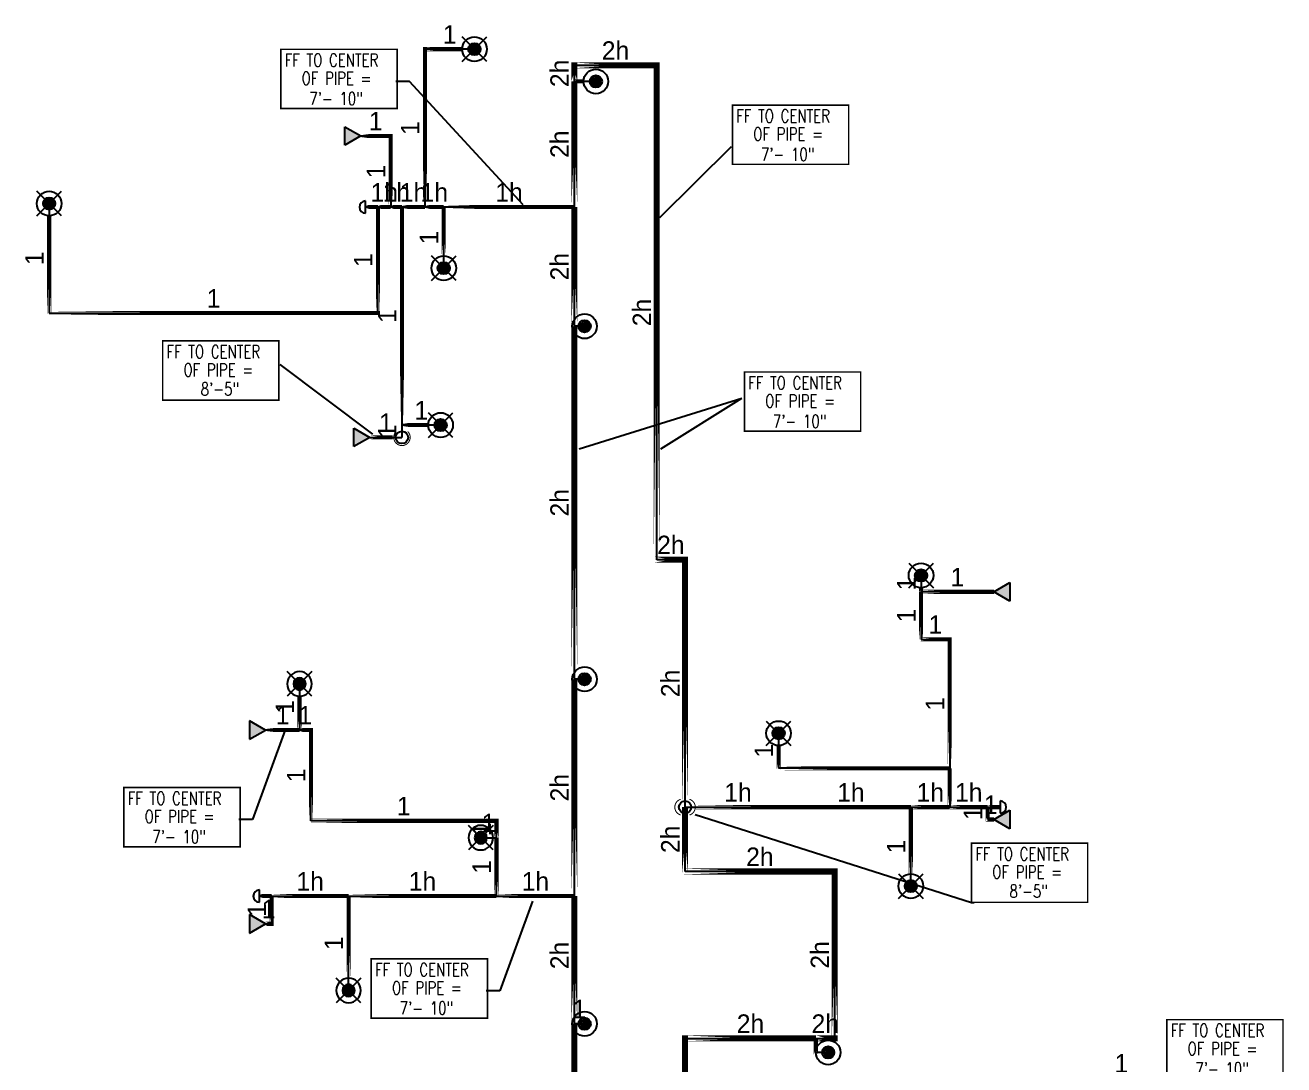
# Model space of a CAD drawing. Header units: inches. Extents: x -4476 to 3539, y -1861 to 3977.
# Drawn here: x -3337 to -2723, y 547 to 1054 of the extents above; entities that cross this region are included whole.
import ezdxf
from ezdxf.enums import TextEntityAlignment as Align

# ---------------------------------------------------------------- set-up
doc = ezdxf.new("R2010")
doc.units = ezdxf.units.IN
doc.header["$MEASUREMENT"] = 0
for name, color, linetype in [('Coordination', 1, 'Continuous'), ('headdn', 1, 'Continuous'), ('PIPEBL', 1, 'Continuous'), ('pipemn', 1, 'Continuous'), ('PIPESPC', 1, 'Continuous'), ('spk-cap', 1, 'Continuous'), ('spk-piperise', 1, 'Continuous'), ('TIDYPIPE', 1, 'Continuous')]:
    doc.layers.add(name, color=color, linetype=linetype)
doc.styles.add('PDA1', font='ROMAND', dxfattribs={"width": 0.755})
doc.styles.add('PIPE', font='PIPE.SHX')
doc.dimstyles.get("Standard").update_dxf_attribs({"dimtxt": 0.18, "dimasz": 0.18, "dimexe": 0.18, "dimexo": 0.0625, "dimgap": 0.09, "dimtad": 0, "dimtih": 1, "dimtoh": 1, "dimdec": 4, "dimzin": 0, "dimdsep": 46, "dimtxsty": 'Standard', "dimcen": 0.09, "dimadec": 0, "dimazin": 0, "dimtfac": 1, "dimtdec": 4, "dimtofl": 0, "dimtmove": 0, "dimatfit": 3, "dimfxl": 1, "dimtolj": 1, "dimtzin": 0, "dimarcsym": 0})

# ---------------------------------------------------------------- blocks, each defined once
blk = doc.blocks.new('dpend1')
for radius in [6, 3]:
    blk.add_circle((0, 0), radius)
for points in [[(0.01, 2.97), (-2.53, -1.59), (-2.62, 1.36)], [(0.01, 2.97), (-2.49, -1.59), (2.52, -1.59)], [(2.52, -1.59), (0.01, 2.97), (2.6, 1.47)], [(2.52, -1.59), (-2.53, -1.59), (0.01, -2.98)]]:
    blk.add_solid(points)
blk = doc.blocks.new('side2')
for p, q in [((0, 0), (7.79, 4.5)), ((7.79, -4.5), (0, 0)), ((7.79, 4.5), (7.79, -4.5))]:
    blk.add_line(p, q)
blk.add_solid([(7.79, -4.5), (0, 0), (7.79, 4.5)])
blk = doc.blocks.new('dpend2')
for p, q in [((-6, -6), (6, 6)), ((6, -6), (-6, 6))]:
    blk.add_line(p, q)
for radius in [6, 3]:
    blk.add_circle((0, 0), radius)
for points in [[(0, 0), (-3, 0), (-2.08, 2.07)], [(0, 0), (-3, 0), (-2.08, -2.07)], [(0, 0), (0, 3), (-2.12, 2.14)], [(0, 0), (0, -3), (-2.12, -2.14)], [(0, 0), (0, 3), (2.12, 2.14)], [(0, 0), (3, 0), (2.08, 2.07)], [(0, 0), (3, 0), (2.08, -2.07)], [(0, 0), (0, -3), (2.12, -2.14)]]:
    blk.add_solid(points)
blk = doc.blocks.new('PIPESPC')
at = {"layer": 'PIPESPC', "style": 'PIPE', "width": 0.9}
blk.add_attdef('SIZE', text='', height=9, dxfattribs=at).set_placement((0, 4.02), align=Align.CENTER)
at = {"layer": 'PIPESPC', "style": 'PIPE', "flags": 1}
blk.add_attdef('SCHED', (25.3, 3.89), '', height=9, dxfattribs=at)
blk = doc.blocks.new('CAP')
blk.add_line((0, 3), (0, -3))
blk.add_arc((0, 0), 3, 270, 90)
blk = doc.blocks.new('rise')
blk.add_circle((0, 0), 3)
blk = doc.blocks.new('vvvvbbbbbbbb')
at = {"layer": 'Coordination', "const_width": 0.75}
blk.add_lwpolyline([(2834.89, 1670.01), (2834.89, 1641.14), (2891.57, 1641.14), (2891.57, 1670.01), (2834.89, 1670.01)], dxfattribs=at)
at = {"layer": 'Coordination', "style": 'PDA1', "width": 0.755}
for s, p in [('FF TO CENTER', (2836.77, 1661.59)), ('OF PIPE = ', (2845.03, 1652.74)), ('7\'- 10"', (2848.77, 1642.88))]:
    blk.add_text(s, height=6.3, dxfattribs=at).set_placement(p)
blk = doc.blocks.new('TIDYRUN')
at = {"const_width": 0.5}
blk.add_lwpolyline([(-2.83, 2.83, -2.414214), (-2.83, -2.83, -1.737895)], format="xyb", dxfattribs=at)
blk = doc.blocks.new('TIDYDROP')
at = {"const_width": 0.5}
for points in [[(-2.18, 3.82, 0.737034), (-2.18, -3.82)], [(2.18, 3.82, -0.737034), (2.18, -3.82)]]:
    blk.add_lwpolyline(points, format="xyb", dxfattribs=at)

msp = doc.modelspace()

# ---------------------------------------------------------------- linework, layer by layer
at = {"layer": 'Coordination', "const_width": 0.75}
for points in [[(-3269.83, 899.73), (-3269.83, 870.86), (-3213.16, 870.86), (-3213.16, 899.73), (-3269.83, 899.73)], [(-2875.27, 654.86), (-2875.27, 625.99), (-2818.59, 625.99), (-2818.59, 654.86), (-2875.27, 654.86)]]:
    msp.add_lwpolyline(points, dxfattribs=at)
at = {"layer": 'PIPEBL'}
for p, q in [((-3117.72, 1042), (-3141.87, 1042)), ((-3141.87, 1042), (-3141.87, 965)), ((-3058.5, 1026.28), (-3069, 1026.28)), ((-3173.22, 999.71), (-3158.57, 999.71)), ((-3158.57, 999.71), (-3158.57, 965)), ((-3325.19, 966.71), (-3325.19, 913.31)), ((-3164.81, 965), (-3170.81, 965)), ((-3158.57, 965), (-3164.81, 965)), ((-3164.81, 913.31), (-3164.81, 965)), ((-3153.09, 965), (-3158.57, 965)), ((-3141.87, 965), (-3153.09, 965)), ((-3153.09, 965), (-3153.09, 858.71)), ((-3132.72, 965), (-3141.87, 965)), ((-3069, 965), (-3132.72, 965)), ((-3132.72, 935.21), (-3132.72, 965)), ((-3325.19, 913.31), (-3164.81, 913.31)), ((-3064, 906.87), (-3069, 906.87)), ((-3153.09, 858.71), (-3153.09, 852.71)), ((-3134.22, 858.71), (-3153.09, 858.71)), ((-3168.72, 852.71), (-3153.09, 852.71)), ((-2899.88, 785.39), (-2899.88, 777.38)), ((-2899.88, 777.38), (-2899.88, 754.21)), ((-2864.36, 777.38), (-2899.88, 777.38)), ((-2899.88, 754.21), (-2885.88, 754.21)), ((-2885.88, 754.21), (-2885.88, 691.32)), ((-3203.05, 732.49), (-3203.05, 710)), ((-3064, 734.74), (-3069, 734.74)), ((-3203.05, 710), (-3219.64, 710)), ((-3197.52, 710), (-3203.05, 710)), ((-3197.52, 665.71), (-3197.52, 710)), ((-2969.36, 708.38), (-2969.36, 691.32)), ((-2885.88, 691.32), (-2969.36, 691.32)), ((-2885.88, 691.32), (-2885.88, 672.38)), ((-3015, 672.38), (-2904.86, 672.38)), ((-2904.86, 633.89), (-2904.86, 672.38)), ((-2904.86, 672.38), (-2885.88, 672.38)), ((-2885.88, 672.38), (-2867.36, 672.38)), ((-2867.36, 672.38), (-2867.36, 666.38)), ((-2867.36, 672.38), (-2861.36, 672.38)), ((-3107, 665.71), (-3197.52, 665.71)), ((-3107, 657.49), (-3107, 665.71)), ((-2864.36, 666.38), (-2867.36, 666.38)), ((-3114.64, 657.49), (-3107, 657.49)), ((-3107, 629), (-3107, 657.49)), ((-3216.64, 629), (-3222.64, 629)), ((-3216.64, 629), (-3216.64, 615.49)), ((-3216.64, 629), (-3179.14, 629)), ((-3179.14, 582.99), (-3179.14, 629)), ((-3179.14, 629), (-3107, 629)), ((-3107, 629), (-3069, 629)), ((-3219.64, 615.49), (-3216.64, 615.49)), ((-3064, 566.74), (-3069, 566.74)), ((-2951.19, 552.79), (-2951.19, 559.62)), ((-2945.19, 552.79), (-2951.19, 552.79))]:
    msp.add_line(p, q, dxfattribs=at)
at = {"layer": 'pipemn'}
for p, q in [((-3069, 1026.28), (-3069, 1034.12)), ((-3028.84, 1034.12), (-3069, 1034.12)), ((-3028.84, 793.06), (-3028.84, 1034.12)), ((-3069, 965), (-3069, 1026.28)), ((-3069, 906.87), (-3069, 965)), ((-3069, 734.74), (-3069, 906.87)), ((-3015, 793.06), (-3028.84, 793.06)), ((-3015, 672.38), (-3015, 793.06)), ((-3069, 629), (-3069, 734.74)), ((-3015, 641), (-3015, 672.38)), ((-2942, 641), (-3015, 641)), ((-2942, 559.62), (-2942, 641)), ((-3069, 566.74), (-3069, 629)), ((-3069, 472.66), (-3069, 566.74)), ((-3015, 552.79), (-3015, 559.62)), ((-3015, 559.62), (-2951.19, 559.62)), ((-2951.19, 559.62), (-2942, 559.62)), ((-3015, 326), (-3015, 552.79))]:
    msp.add_line(p, q, dxfattribs=at)
at = {"layer": 'TIDYPIPE'}
for points, const_width in [([(-3141.87, 965), (-3141.87, 1043)], 2), ([(-3142.87, 1042), (-3123.72, 1042)], 2), ([(-3070.5, 1034.12), (-3027.34, 1034.12)], 3), ([(-3069, 1026.28), (-3069, 1035.62)], 3), ([(-3028.84, 791.56), (-3028.84, 1035.62)], 3), ([(-3069, 965), (-3069, 1026.28)], 3), ([(-3069, 1026.28), (-3064.5, 1026.28)], 2), ([(-3158.57, 965), (-3158.57, 1000.71)], 2), ([(-3173.22, 999.71), (-3157.57, 999.71)], 2), ([(-3170.81, 965), (-3164.81, 965)], 2), ([(-3164.81, 965), (-3158.57, 965)], 2), ([(-3164.81, 912.31), (-3164.81, 965)], 2), ([(-3158.57, 965), (-3153.09, 965)], 2), ([(-3153.09, 965), (-3141.87, 965)], 2), ([(-3153.09, 858.71), (-3153.09, 965)], 2), ([(-3141.87, 965), (-3132.72, 965)], 2), ([(-3132.72, 941.21), (-3132.72, 965)], 2), ([(-3132.72, 965), (-3069, 965)], 2), ([(-3069, 906.87), (-3069, 965)], 3), ([(-3325.19, 912.31), (-3325.19, 960.71)], 2), ([(-3326.19, 913.31), (-3163.81, 913.31)], 2), ([(-3069, 734.74), (-3069, 906.87)], 3), ([(-3153.09, 858.71), (-3140.22, 858.71)], 2), ([(-3168.72, 852.71), (-3157.59, 852.71)], 2), ([(-3030.34, 793.06), (-3013.5, 793.06)], 3), ([(-3015, 672.38), (-3015, 794.56)], 3), ([(-2899.88, 777.38), (-2899.88, 779.39)], 2), ([(-2899.88, 753.21), (-2899.88, 777.38)], 2), ([(-2899.88, 777.38), (-2864.36, 777.38)], 2), ([(-2900.88, 754.21), (-2884.88, 754.21)], 2), ([(-2885.88, 691.32), (-2885.88, 755.21)], 2), ([(-3069, 629), (-3069, 734.74)], 3), ([(-3203.05, 710), (-3203.05, 726.49)], 2), ([(-3219.64, 710), (-3203.05, 710)], 2), ([(-3203.05, 710), (-3196.52, 710)], 2), ([(-3197.52, 664.71), (-3197.52, 711)], 2), ([(-2969.36, 690.32), (-2969.36, 702.38)], 2), ([(-2970.36, 691.32), (-2885.88, 691.32)], 2), ([(-2885.88, 672.38), (-2885.88, 691.32)], 2), ([(-3015, 639.5), (-3015, 672.38)], 3), ([(-3010.5, 672.38), (-2904.86, 672.38)], 2), ([(-2904.86, 639.89), (-2904.86, 672.38)], 2), ([(-2904.86, 672.38), (-2885.88, 672.38)], 2), ([(-2885.88, 672.38), (-2867.36, 672.38)], 2), ([(-2867.36, 672.38), (-2861.36, 672.38)], 2), ([(-2867.36, 665.38), (-2867.36, 672.38)], 2), ([(-3198.52, 665.71), (-3106, 665.71)], 2), ([(-3107, 657.49), (-3107, 666.71)], 2), ([(-2868.36, 666.38), (-2864.36, 666.38)], 2), ([(-3107, 629), (-3107, 657.49)], 2), ([(-3016.5, 641), (-2940.5, 641)], 3), ([(-2942, 558.12), (-2942, 642.5)], 3), ([(-3222.64, 629), (-3216.64, 629)], 2), ([(-3216.64, 629), (-3179.14, 629)], 2), ([(-3216.64, 614.49), (-3216.64, 629)], 2), ([(-3179.14, 629), (-3107, 629)], 2), ([(-3179.14, 588.99), (-3179.14, 629)], 2), ([(-3107, 629), (-3069, 629)], 2), ([(-3069, 566.74), (-3069, 629)], 3), ([(-3219.64, 615.49), (-3215.64, 615.49)], 2), ([(-3069, 472.66), (-3069, 566.74)], 3), ([(-3016.5, 559.62), (-2951.19, 559.62)], 3), ([(-3015, 324.5), (-3015, 561.12)], 3), ([(-2951.19, 559.62), (-2940.5, 559.62)], 3), ([(-2951.19, 551.79), (-2951.19, 559.62)], 2)]:
    msp.add_lwpolyline(points, close=True, dxfattribs=dict(at, const_width=const_width))

# ---------------------------------------------------------------- block references
at = {"layer": 'headdn'}
for name, p in [('dpend2', (-3117.72, 1042)), ('dpend1', (-3058.5, 1026.28)), ('dpend2', (-3325.19, 966.71)), ('dpend2', (-3132.72, 935.21)), ('dpend1', (-3064, 906.87)), ('dpend2', (-3134.22, 858.71)), ('side2', (-2864.36, 777.38)), ('dpend1', (-3064, 734.74)), ('side2', (-2864.36, 666.38)), ('dpend1', (-3064, 566.74)), ('dpend1', (-2945.19, 552.79))]:
    msp.add_blockref(name, p, dxfattribs=at)
for name, p, rotation in [('side2', (-3173.22, 999.71), 180), ('side2', (-3168.72, 852.71), 180), ('dpend2', (-2899.88, 785.39), 270), ('dpend2', (-2969.36, 708.38), 270), ('dpend2', (-2904.86, 633.89), 270)]:
    msp.add_blockref(name, p, dxfattribs=dict(at, rotation=rotation))
at = {"layer": 'headdn', "extrusion": (0, 0, -1), "zscale": -1, "rotation": 270}
for p in [(3203.05, 732.49), (3114.64, 657.49), (3179.14, 582.99)]:
    msp.add_blockref('dpend2', p, dxfattribs=at)
at = {"layer": 'headdn', "extrusion": (0, 0, -1), "zscale": -1}
for p in [(3219.64, 710), (3219.64, 615.49)]:
    msp.add_blockref('side2', p, dxfattribs=at)
at = {"layer": 'PIPESPC'}
ref = msp.add_blockref('PIPESPC', (-3129.8, 1042), dxfattribs=at)
ref.add_attrib('SIZE', '1', dxfattribs={"color": 0, "height": 9, "style": 'PIPE'}).set_placement((-3129.8, 1042), align=Align.BOTTOM_CENTER)
ref = msp.add_blockref('PIPESPC', (-3048.92, 1034.12), dxfattribs=at)
ref.add_attrib('SIZE', '2h', dxfattribs={"color": 0, "height": 9, "style": 'PIPE'}).set_placement((-3048.92, 1034.12), align=Align.BOTTOM_CENTER)
for p in [(-6047.04, -628.1), (-5826.76, -655.3), (-5820.92, -785.46), (-6123.61, -988.08), (-6002.98, -1071.64), (-5614.86, -1101.25)]:
    msp.add_blockref('vvvvbbbbbbbb', p, dxfattribs=at)
ref = msp.add_blockref('PIPESPC', (-3069, 1030.2), dxfattribs=dict(at, rotation=90))
ref.add_attrib('SIZE', '2h', dxfattribs={"color": 0, "height": 9, "rotation": 90, "style": 'PIPE'}).set_placement((-3069, 1030.2), align=Align.BOTTOM_CENTER)
ref = msp.add_blockref('PIPESPC', (-3165.89, 999.71), dxfattribs=at)
ref.add_attrib('SIZE', '1', dxfattribs={"color": 0, "height": 9, "style": 'PIPE'}).set_placement((-3165.89, 999.71), align=Align.BOTTOM_CENTER)
ref = msp.add_blockref('PIPESPC', (-3141.87, 1003.5), dxfattribs=dict(at, rotation=90))
ref.add_attrib('SIZE', '1', dxfattribs={"color": 0, "height": 9, "rotation": 90, "style": 'PIPE'}).set_placement((-3141.87, 1003.5), align=Align.BOTTOM_CENTER)
ref = msp.add_blockref('PIPESPC', (-3069, 995.64), dxfattribs=dict(at, rotation=90))
ref.add_attrib('SIZE', '2h', dxfattribs={"color": 0, "height": 9, "rotation": 90, "style": 'PIPE'}).set_placement((-3069, 995.64), align=Align.BOTTOM_CENTER)
ref = msp.add_blockref('PIPESPC', (-3158.57, 982.35), dxfattribs=dict(at, rotation=90))
ref.add_attrib('SIZE', '1', dxfattribs={"color": 0, "height": 9, "rotation": 90, "style": 'PIPE'}).set_placement((-3158.57, 982.35), align=Align.BOTTOM_CENTER)
ref = msp.add_blockref('PIPESPC', (-3161.69, 965), dxfattribs=at)
ref.add_attrib('SIZE', '1h', dxfattribs={"color": 0, "height": 9, "style": 'PIPE'}).set_placement((-3161.69, 965), align=Align.BOTTOM_CENTER)
ref = msp.add_blockref('PIPESPC', (-3155.83, 965), dxfattribs=at)
ref.add_attrib('SIZE', '1h', dxfattribs={"color": 0, "height": 9, "style": 'PIPE'}).set_placement((-3155.83, 965), align=Align.BOTTOM_CENTER)
ref = msp.add_blockref('PIPESPC', (-3147.48, 965), dxfattribs=at)
ref.add_attrib('SIZE', '1h', dxfattribs={"color": 0, "height": 9, "style": 'PIPE'}).set_placement((-3147.48, 965), align=Align.BOTTOM_CENTER)
ref = msp.add_blockref('PIPESPC', (-3137.3, 965), dxfattribs=at)
ref.add_attrib('SIZE', '1h', dxfattribs={"color": 0, "height": 9, "style": 'PIPE'}).set_placement((-3137.3, 965), align=Align.BOTTOM_CENTER)
ref = msp.add_blockref('PIPESPC', (-3100.86, 965), dxfattribs=at)
ref.add_attrib('SIZE', '1h', dxfattribs={"color": 0, "height": 9, "style": 'PIPE'}).set_placement((-3100.86, 965), align=Align.BOTTOM_CENTER)
ref = msp.add_blockref('PIPESPC', (-3132.72, 950.1), dxfattribs=dict(at, rotation=90))
ref.add_attrib('SIZE', '1', dxfattribs={"color": 0, "height": 9, "rotation": 90, "style": 'PIPE'}).set_placement((-3132.72, 950.1), align=Align.BOTTOM_CENTER)
ref = msp.add_blockref('PIPESPC', (-3325.19, 940.01), dxfattribs=dict(at, rotation=90))
ref.add_attrib('SIZE', '1', dxfattribs={"color": 0, "height": 9, "rotation": 90, "style": 'PIPE'}).set_placement((-3325.19, 940.01), align=Align.BOTTOM_CENTER)
ref = msp.add_blockref('PIPESPC', (-3164.81, 939.16), dxfattribs=dict(at, rotation=90))
ref.add_attrib('SIZE', '1', dxfattribs={"color": 0, "height": 9, "rotation": 90, "style": 'PIPE'}).set_placement((-3164.81, 939.16), align=Align.BOTTOM_CENTER)
ref = msp.add_blockref('PIPESPC', (-3069, 935.94), dxfattribs=dict(at, rotation=89.99999999999518))
ref.add_attrib('SIZE', '2h', dxfattribs={"color": 0, "height": 9, "rotation": 90, "style": 'PIPE'}).set_placement((-3069, 935.94), align=Align.BOTTOM_CENTER)
ref = msp.add_blockref('PIPESPC', (-3245, 913.31), dxfattribs=at)
ref.add_attrib('SIZE', '1', dxfattribs={"color": 0, "height": 9, "style": 'PIPE'}).set_placement((-3245, 913.31), align=Align.BOTTOM_CENTER)
ref = msp.add_blockref('PIPESPC', (-3028.84, 913.59), dxfattribs=dict(at, rotation=90))
ref.add_attrib('SIZE', '2h', dxfattribs={"color": 0, "height": 9, "rotation": 90, "style": 'PIPE'}).set_placement((-3028.84, 913.59), align=Align.BOTTOM_CENTER)
ref = msp.add_blockref('PIPESPC', (-3153.09, 911.85), dxfattribs=dict(at, rotation=90))
ref.add_attrib('SIZE', '1', dxfattribs={"color": 0, "height": 9, "rotation": 90, "style": 'PIPE'}).set_placement((-3153.09, 911.85), align=Align.BOTTOM_CENTER)
ref = msp.add_blockref('PIPESPC', (-3143.65, 858.71), dxfattribs=at)
ref.add_attrib('SIZE', '1', dxfattribs={"color": 0, "height": 9, "style": 'PIPE'}).set_placement((-3143.65, 858.71), align=Align.BOTTOM_CENTER)
ref = msp.add_blockref('PIPESPC', (-3160.9, 852.71), dxfattribs=at)
ref.add_attrib('SIZE', '1', dxfattribs={"color": 0, "height": 9, "style": 'PIPE'}).set_placement((-3160.9, 852.71), align=Align.BOTTOM_CENTER)
ref = msp.add_blockref('PIPESPC', (-3153.09, 855.71), dxfattribs=dict(at, rotation=90))
ref.add_attrib('SIZE', '1', dxfattribs={"color": 0, "height": 9, "rotation": 90, "style": 'PIPE'}).set_placement((-3153.09, 855.71), align=Align.BOTTOM_CENTER)
ref = msp.add_blockref('PIPESPC', (-3069, 820.81), dxfattribs=dict(at, rotation=90))
ref.add_attrib('SIZE', '2h', dxfattribs={"color": 0, "height": 9, "rotation": 90, "style": 'PIPE'}).set_placement((-3069, 820.81), align=Align.BOTTOM_CENTER)
ref = msp.add_blockref('PIPESPC', (-3021.92, 793.06), dxfattribs=at)
ref.add_attrib('SIZE', '2h', dxfattribs={"color": 0, "height": 9, "style": 'PIPE'}).set_placement((-3021.92, 793.06), align=Align.BOTTOM_CENTER)
ref = msp.add_blockref('PIPESPC', (-2882.12, 777.38), dxfattribs=at)
ref.add_attrib('SIZE', '1', dxfattribs={"color": 0, "height": 9, "style": 'PIPE'}).set_placement((-2882.12, 777.38), align=Align.BOTTOM_CENTER)
ref = msp.add_blockref('PIPESPC', (-2899.88, 781.39), dxfattribs=dict(at, rotation=90))
ref.add_attrib('SIZE', '1', dxfattribs={"color": 0, "height": 9, "rotation": 90, "style": 'PIPE'}).set_placement((-2899.88, 781.39), align=Align.BOTTOM_CENTER)
ref = msp.add_blockref('PIPESPC', (-2899.88, 765.8), dxfattribs=dict(at, rotation=90))
ref.add_attrib('SIZE', '1', dxfattribs={"color": 0, "height": 9, "rotation": 90, "style": 'PIPE'}).set_placement((-2899.88, 765.8), align=Align.BOTTOM_CENTER)
ref = msp.add_blockref('PIPESPC', (-2892.88, 754.21), dxfattribs=at)
ref.add_attrib('SIZE', '1', dxfattribs={"color": 0, "height": 9, "style": 'PIPE'}).set_placement((-2892.88, 754.21), align=Align.BOTTOM_CENTER)
ref = msp.add_blockref('PIPESPC', (-3015, 732.72), dxfattribs=dict(at, rotation=90))
ref.add_attrib('SIZE', '2h', dxfattribs={"color": 0, "height": 9, "rotation": 90, "style": 'PIPE'}).set_placement((-3015, 732.72), align=Align.BOTTOM_CENTER)
ref = msp.add_blockref('PIPESPC', (-2885.88, 722.76), dxfattribs=dict(at, rotation=90))
ref.add_attrib('SIZE', '1', dxfattribs={"color": 0, "height": 9, "rotation": 90, "style": 'PIPE'}).set_placement((-2885.88, 722.76), align=Align.BOTTOM_CENTER)
ref = msp.add_blockref('PIPESPC', (-3203.05, 721.24), dxfattribs=dict(at, rotation=90))
ref.add_attrib('SIZE', '1', dxfattribs={"color": 0, "height": 9, "rotation": 90, "style": 'PIPE'}).set_placement((-3203.05, 721.24), align=Align.BOTTOM_CENTER)
ref = msp.add_blockref('PIPESPC', (-3211.34, 710), dxfattribs=at)
ref.add_attrib('SIZE', '1', dxfattribs={"color": 0, "height": 9, "style": 'PIPE'}).set_placement((-3211.34, 710), align=Align.BOTTOM_CENTER)
ref = msp.add_blockref('PIPESPC', (-3200.28, 710), dxfattribs=at)
ref.add_attrib('SIZE', '1', dxfattribs={"color": 0, "height": 9, "style": 'PIPE'}).set_placement((-3200.28, 710), align=Align.BOTTOM_CENTER)
ref = msp.add_blockref('PIPESPC', (-2969.36, 699.85), dxfattribs=dict(at, rotation=90))
ref.add_attrib('SIZE', '1', dxfattribs={"color": 0, "height": 9, "rotation": 90, "style": 'PIPE'}).set_placement((-2969.36, 699.85), align=Align.BOTTOM_CENTER)
ref = msp.add_blockref('PIPESPC', (-3197.52, 687.85), dxfattribs=dict(at, rotation=90))
ref.add_attrib('SIZE', '1', dxfattribs={"color": 0, "height": 9, "rotation": 90, "style": 'PIPE'}).set_placement((-3197.52, 687.85), align=Align.BOTTOM_CENTER)
ref = msp.add_blockref('PIPESPC', (-3069, 681.87), dxfattribs=dict(at, rotation=90.000000000001))
ref.add_attrib('SIZE', '2h', dxfattribs={"color": 0, "height": 9, "rotation": 90, "style": 'PIPE'}).set_placement((-3069, 681.87), align=Align.BOTTOM_CENTER)
ref = msp.add_blockref('PIPESPC', (-2989.18, 672.38), dxfattribs=at)
ref.add_attrib('SIZE', '1h', dxfattribs={"color": 0, "height": 9, "style": 'PIPE'}).set_placement((-2989.18, 672.38), align=Align.BOTTOM_CENTER)
ref = msp.add_blockref('PIPESPC', (-2934.11, 672.38), dxfattribs=at)
ref.add_attrib('SIZE', '1h', dxfattribs={"color": 0, "height": 9, "style": 'PIPE'}).set_placement((-2934.11, 672.38), align=Align.BOTTOM_CENTER)
ref = msp.add_blockref('PIPESPC', (-2895.37, 672.38), dxfattribs=at)
ref.add_attrib('SIZE', '1h', dxfattribs={"color": 0, "height": 9, "style": 'PIPE'}).set_placement((-2895.37, 672.38), align=Align.BOTTOM_CENTER)
ref = msp.add_blockref('PIPESPC', (-2876.62, 672.38), dxfattribs=at)
ref.add_attrib('SIZE', '1h', dxfattribs={"color": 0, "height": 9, "style": 'PIPE'}).set_placement((-2876.62, 672.38), align=Align.BOTTOM_CENTER)
ref = msp.add_blockref('PIPESPC', (-3152.26, 665.71), dxfattribs=at)
ref.add_attrib('SIZE', '1', dxfattribs={"color": 0, "height": 9, "style": 'PIPE'}).set_placement((-3152.26, 665.71), align=Align.BOTTOM_CENTER)
ref = msp.add_blockref('PIPESPC', (-2865.86, 666.38), dxfattribs=at)
ref.add_attrib('SIZE', '1', dxfattribs={"color": 0, "height": 9, "style": 'PIPE'}).set_placement((-2865.86, 666.38), align=Align.BOTTOM_CENTER)
ref = msp.add_blockref('PIPESPC', (-2867.36, 669.38), dxfattribs=dict(at, rotation=90))
ref.add_attrib('SIZE', '1', dxfattribs={"color": 0, "height": 9, "rotation": 90, "style": 'PIPE'}).set_placement((-2867.36, 669.38), align=Align.BOTTOM_CENTER)
ref = msp.add_blockref('PIPESPC', (-3107, 661.6), dxfattribs=dict(at, rotation=90))
ref.add_attrib('SIZE', '1', dxfattribs={"color": 0, "height": 9, "rotation": 90, "style": 'PIPE'}).set_placement((-3107, 661.6), align=Align.BOTTOM_CENTER)
ref = msp.add_blockref('PIPESPC', (-3110.82, 657.49), dxfattribs=at)
ref.add_attrib('SIZE', '1', dxfattribs={"color": 0, "height": 9, "style": 'PIPE'}).set_placement((-3110.82, 657.49), align=Align.BOTTOM_CENTER)
ref = msp.add_blockref('PIPESPC', (-3015, 656.69), dxfattribs=dict(at, rotation=90))
ref.add_attrib('SIZE', '2h', dxfattribs={"color": 0, "height": 9, "rotation": 90, "style": 'PIPE'}).set_placement((-3015, 656.69), align=Align.BOTTOM_CENTER)
ref = msp.add_blockref('PIPESPC', (-2978.5, 641), dxfattribs=at)
ref.add_attrib('SIZE', '2h', dxfattribs={"color": 0, "height": 9, "style": 'PIPE'}).set_placement((-2978.5, 641), align=Align.BOTTOM_CENTER)
ref = msp.add_blockref('PIPESPC', (-2904.86, 653.14), dxfattribs=dict(at, rotation=90))
ref.add_attrib('SIZE', '1', dxfattribs={"color": 0, "height": 9, "rotation": 90, "style": 'PIPE'}).set_placement((-2904.86, 653.14), align=Align.BOTTOM_CENTER)
ref = msp.add_blockref('PIPESPC', (-3107, 643.24), dxfattribs=dict(at, rotation=90.00000000001097))
ref.add_attrib('SIZE', '1', dxfattribs={"color": 0, "height": 9, "rotation": 90, "style": 'PIPE'}).set_placement((-3107, 643.24), align=Align.BOTTOM_CENTER)
ref = msp.add_blockref('PIPESPC', (-3197.89, 629), dxfattribs=at)
ref.add_attrib('SIZE', '1h', dxfattribs={"color": 0, "height": 9, "style": 'PIPE'}).set_placement((-3197.89, 629), align=Align.BOTTOM_CENTER)
ref = msp.add_blockref('PIPESPC', (-3143.07, 629), dxfattribs=at)
ref.add_attrib('SIZE', '1h', dxfattribs={"color": 0, "height": 9, "style": 'PIPE'}).set_placement((-3143.07, 629), align=Align.BOTTOM_CENTER)
ref = msp.add_blockref('PIPESPC', (-3088, 629), dxfattribs=at)
ref.add_attrib('SIZE', '1h', dxfattribs={"color": 0, "height": 9, "style": 'PIPE'}).set_placement((-3088, 629), align=Align.BOTTOM_CENTER)
ref = msp.add_blockref('PIPESPC', (-3218.14, 615.49), dxfattribs=at)
ref.add_attrib('SIZE', '1', dxfattribs={"color": 0, "height": 9, "style": 'PIPE'}).set_placement((-3218.14, 615.49), align=Align.BOTTOM_CENTER)
ref = msp.add_blockref('PIPESPC', (-3216.64, 622.24), dxfattribs=dict(at, rotation=90))
ref.add_attrib('SIZE', '1', dxfattribs={"color": 0, "height": 9, "rotation": 90, "style": 'PIPE'}).set_placement((-3216.64, 622.24), align=Align.BOTTOM_CENTER)
ref = msp.add_blockref('PIPESPC', (-3179.14, 606), dxfattribs=dict(at, rotation=90))
ref.add_attrib('SIZE', '1', dxfattribs={"color": 0, "height": 9, "rotation": 90, "style": 'PIPE'}).set_placement((-3179.14, 606), align=Align.BOTTOM_CENTER)
ref = msp.add_blockref('PIPESPC', (-3069, 600.05), dxfattribs=dict(at, rotation=90))
ref.add_attrib('SIZE', '2h', dxfattribs={"color": 0, "height": 9, "rotation": 90, "style": 'PIPE'}).set_placement((-3069, 600.05), align=Align.BOTTOM_CENTER)
ref = msp.add_blockref('PIPESPC', (-2942, 600.31), dxfattribs=dict(at, rotation=90))
ref.add_attrib('SIZE', '2h', dxfattribs={"color": 0, "height": 9, "rotation": 90, "style": 'PIPE'}).set_placement((-2942, 600.31), align=Align.BOTTOM_CENTER)
ref = msp.add_blockref('PIPESPC', (-3066.5, 566.74), dxfattribs=at)
ref.add_attrib('SIZE', '1', dxfattribs={"color": 0, "height": 9, "style": 'PIPE'}).set_placement((-3066.5, 566.74), align=Align.BOTTOM_CENTER)
ref = msp.add_blockref('PIPESPC', (-2983.09, 559.62), dxfattribs=at)
ref.add_attrib('SIZE', '2h', dxfattribs={"color": 0, "height": 9, "style": 'PIPE'}).set_placement((-2983.09, 559.62), align=Align.BOTTOM_CENTER)
ref = msp.add_blockref('PIPESPC', (-2946.59, 559.62), dxfattribs=at)
ref.add_attrib('SIZE', '2h', dxfattribs={"color": 0, "height": 9, "style": 'PIPE'}).set_placement((-2946.59, 559.62), align=Align.BOTTOM_CENTER)
ref = msp.add_blockref('PIPESPC', (-2802.15, 540.28), dxfattribs=at)
ref.add_attrib('SIZE', '1', dxfattribs={"color": 0, "height": 9, "style": 'PIPE'}).set_placement((-2802.15, 540.28), align=Align.BOTTOM_CENTER)
at = {"layer": 'spk-cap', "rotation": 180.0000000000555}
for p in [(-3170.81, 965), (-3222.64, 629)]:
    msp.add_blockref('CAP', p, dxfattribs=at)
at = {"layer": 'spk-cap'}
msp.add_blockref('CAP', (-2861.36, 672.38), dxfattribs=at)
at = {"layer": 'spk-piperise'}
msp.add_blockref('rise', (-3153.09, 852.71), dxfattribs=at)
at = {"layer": 'spk-piperise', "rotation": 90.00000000002775}
msp.add_blockref('rise', (-3015, 672.38), dxfattribs=at)
at = {"layer": 'TIDYPIPE'}
for name, p, rotation in [('TIDYRUN', (-3153.09, 852.71), 270.0000000000173), ('TIDYDROP', (-3015, 672.38), 180)]:
    msp.add_blockref(name, p, dxfattribs=dict(at, rotation=rotation))

# ---------------------------------------------------------------- texts
at = {"layer": 'Coordination', "style": 'PDA1', "width": 0.755}
for s, p in [('FF TO CENTER', (-3267.95, 891.3)), ('OF PIPE = ', (-3259.7, 882.45)), ('8\'-5"', (-3251.27, 873.13)), ('FF TO CENTER', (-2873.39, 646.44)), ('OF PIPE = ', (-2865.13, 637.59)), ('8\'-5"', (-2856.71, 628.27))]:
    msp.add_text(s, height=6.3, dxfattribs=at).set_placement(p)

# ---------------------------------------------------------------- leaders
at = {"layer": 'Coordination'}
for points in [[(-3094.02, 966.08), (-3149.38, 1026.3), (-3156.13, 1026.3)], [(-3027.27, 959.96), (-2992.37, 994.48)], [(-3167.34, 854.27), (-3212.58, 888.27)], [(-3066.61, 847.13), (-2987.24, 871.89)], [(-3026.82, 847.13), (-2987.24, 871.89)], [(-3210.12, 710.03), (-3225.95, 666.31), (-3232.7, 666.31)], [(-3010.11, 668.83), (-2875.23, 625.84), (-2873.95, 625.84)], [(-3089.49, 626.47), (-3105.33, 582.75), (-3112.07, 582.75)]]:
    msp.add_leader(points, dimstyle='Standard', dxfattribs=at)

doc.saveas('drawing.dxf')
